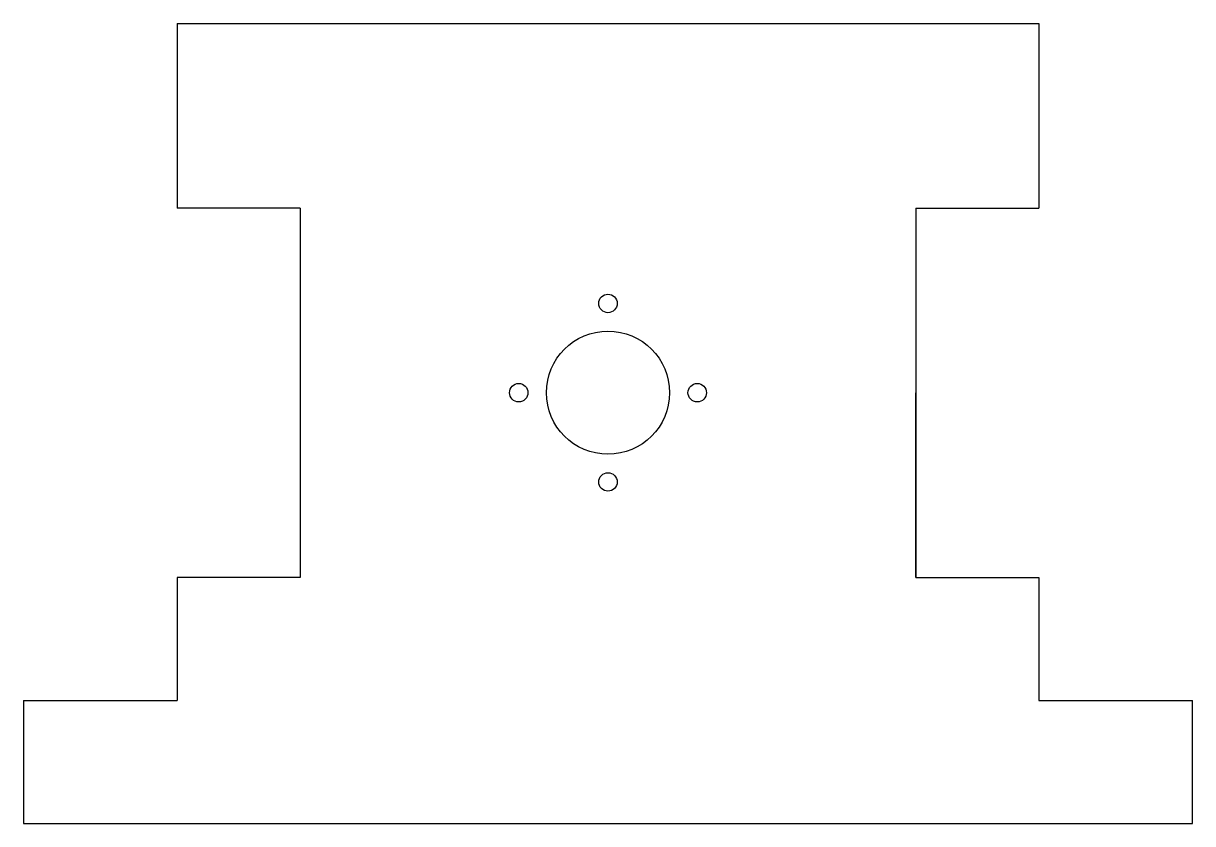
# Model space of a CAD drawing. Header units: millimetres. Extents: x 139 to 329, y 11 to 141.
import ezdxf

# ---------------------------------------------------------------- set-up
doc = ezdxf.new("R2010")
doc.units = ezdxf.units.MM
doc.layers.add('Sketch', color=7, linetype='CONTINUOUS')

msp = doc.modelspace()

# ---------------------------------------------------------------- linework, layer by layer
at = {"layer": 'Sketch'}
for p, q in [((164.3, 141), (304.3, 141)), ((164.3, 141), (164.3, 111)), ((304.3, 141), (304.3, 111)), ((184.3, 111), (164.3, 111)), ((184.3, 111), (184.3, 51)), ((284.3, 111), (284.3, 51)), ((284.3, 111), (304.3, 111)), ((284.3, 51), (284.3, 81)), ((184.3, 51), (164.3, 51)), ((164.3, 51), (164.3, 31)), ((284.3, 51), (304.3, 51)), ((304.3, 51), (304.3, 31)), ((139.3, 31), (164.3, 31)), ((139.3, 31), (139.3, 11)), ((304.3, 31), (329.3, 31)), ((329.3, 11), (329.3, 31)), ((139.3, 11), (329.3, 11))]:
    msp.add_line(p, q, dxfattribs=at)
for centre, radius in [((234.3, 95.5), 1.5), ((234.3, 81), 10), ((219.8, 81), 1.5), ((248.8, 81), 1.5), ((234.3, 66.5), 1.5)]:
    msp.add_circle(centre, radius, dxfattribs=at)

doc.saveas('drawing.dxf')
